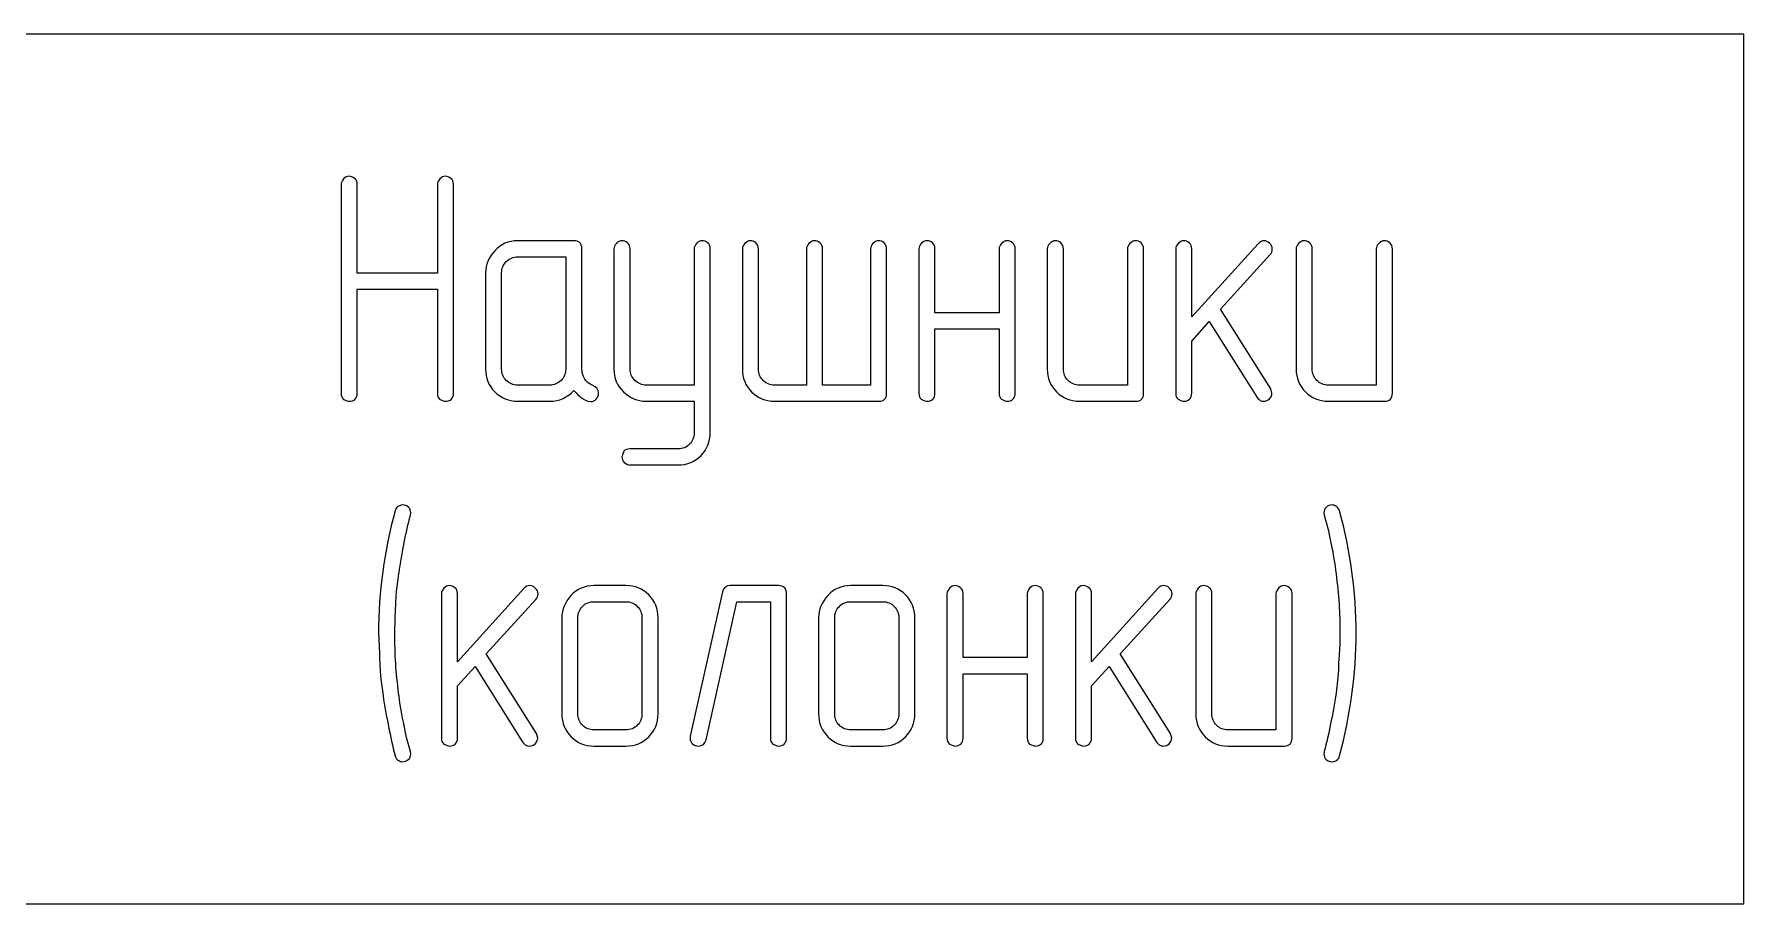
# Model space of a CAD drawing. Header units: millimetres. Extents: x -200 to 200, y -144 to 143.
# Drawn here: x 28.42 to 72.46, y -32.68 to -10.28 of the extents above; entities that cross this region are included whole.
import ezdxf

# ---------------------------------------------------------------- set-up
doc = ezdxf.new("R2010")
doc.units = ezdxf.units.MM
doc.header["$MEASUREMENT"] = 0
doc.layers.add('BLACK', color=7, linetype='Continuous')

msp = doc.modelspace()

# ---------------------------------------------------------------- linework, layer by layer
at = {"layer": 'BLACK', "color": 250, "lineweight": 20}
msp.add_lwpolyline([(27.2735, -32.677), (72.4605, -32.677), (72.4605, -10.2806), (27.2735, -10.2806), (27.2735, -32.677)], close=True, dxfattribs=at)
at = {"layer": 'BLACK', "color": 250}
for points, knots in [([(38.8065, -16.4312), (38.8065, -16.4312), (38.8065, -14.1466), (38.8065, -14.1466), (38.8065, -14.1028), (38.8277, -14.0577), (38.8686, -14.0097), (38.9109, -13.9631), (38.9589, -13.9392), (39.0139, -13.9392), (39.0633, -13.9392), (39.1113, -13.9575), (39.1551, -13.9942), (39.1988, -14.0295), (39.2214, -14.0803), (39.2214, -14.1466), (39.2214, -14.1466), (39.2214, -19.5286), (39.2214, -19.5286), (39.2214, -19.5949), (39.2016, -19.6471), (39.1635, -19.6852), (39.124, -19.7191), (39.0746, -19.7346), (39.0139, -19.736), (38.9885, -19.7346), (38.9406, -19.7191), (38.8686, -19.6852), (38.8277, -19.6528), (38.8065, -19.6006), (38.8065, -19.5286), (38.8065, -19.5286), (38.8065, -16.8461), (38.8065, -16.8461), (38.8065, -16.8461), (36.7406, -16.8461), (36.7406, -16.8461), (36.7406, -16.8461), (36.7406, -19.5286), (36.7406, -19.5286), (36.7406, -19.5949), (36.7209, -19.6471), (36.6828, -19.6852), (36.6433, -19.7191), (36.5939, -19.7346), (36.5332, -19.736), (36.5078, -19.7346), (36.4598, -19.7191), (36.3879, -19.6852), (36.3469, -19.6528), (36.3258, -19.6006), (36.3258, -19.5286), (36.3258, -19.5286), (36.3258, -14.1466), (36.3258, -14.1466), (36.3258, -14.1028), (36.3469, -14.0577), (36.3879, -14.0097), (36.4302, -13.9631), (36.4782, -13.9392), (36.5332, -13.9392), (36.5826, -13.9392), (36.6306, -13.9575), (36.6743, -13.9942), (36.7181, -14.0295), (36.7406, -14.0803), (36.7406, -14.1466), (36.7406, -14.1466), (36.7406, -16.4312), (36.7406, -16.4312), (36.7406, -16.4312), (38.8065, -16.4312), (38.8065, -16.4312)], [0, 0, 0, 0, 0.0416667, 0.0416667, 0.0416667, 0.0833333, 0.0833333, 0.0833333, 0.125, 0.125, 0.125, 0.1666667, 0.1666667, 0.1666667, 0.2083333, 0.2083333, 0.2083333, 0.25, 0.25, 0.25, 0.2916667, 0.2916667, 0.2916667, 0.3333333, 0.3333333, 0.3333333, 0.375, 0.375, 0.375, 0.4166667, 0.4166667, 0.4166667, 0.4583333, 0.4583333, 0.4583333, 0.5, 0.5, 0.5, 0.5416667, 0.5416667, 0.5416667, 0.5833333, 0.5833333, 0.5833333, 0.625, 0.625, 0.625, 0.6666667, 0.6666667, 0.6666667, 0.7083333, 0.7083333, 0.7083333, 0.75, 0.75, 0.75, 0.7916667, 0.7916667, 0.7916667, 0.8333333, 0.8333333, 0.8333333, 0.875, 0.875, 0.875, 0.9166667, 0.9166667, 0.9166667, 0.9583333, 0.9583333, 0.9583333, 1, 1, 1, 1]), ([(42.8084, -19.3324), (42.9072, -19.3663), (42.958, -19.4312), (42.958, -19.5272), (42.958, -19.5879), (42.9382, -19.6387), (42.8987, -19.6796), (42.8663, -19.7205), (42.8197, -19.7417), (42.759, -19.7417), (42.759, -19.7417), (42.6842, -19.7332), (42.6842, -19.7332), (42.6236, -19.7163), (42.5572, -19.6782), (42.4853, -19.6161), (42.4613, -19.602), (42.4063, -19.5483), (42.3202, -19.4538), (42.1579, -19.6401), (41.9505, -19.7332), (41.7007, -19.7332), (41.7007, -19.7332), (40.8738, -19.7332), (40.8738, -19.7332), (40.6424, -19.7332), (40.4462, -19.6528), (40.2868, -19.4933), (40.1273, -19.3339), (40.0469, -19.1377), (40.0469, -18.9063), (40.0469, -18.9063), (40.0469, -16.4284), (40.0469, -16.4284), (40.0469, -16.2209), (40.1259, -16.0318), (40.2825, -15.8597), (40.4392, -15.6875), (40.6367, -15.6015), (40.8738, -15.6015), (40.8738, -15.6015), (42.3202, -15.6015), (42.3202, -15.6015), (42.4585, -15.6015), (42.5276, -15.6706), (42.5276, -15.8075), (42.5276, -15.8075), (42.5276, -18.9035), (42.5276, -18.9035), (42.5276, -18.9867), (42.553, -19.0728), (42.6024, -19.1631), (42.6433, -19.2266), (42.7125, -19.2831), (42.8084, -19.3324)], [0, 0, 0, 0, 0.0555556, 0.0555556, 0.0555556, 0.1111111, 0.1111111, 0.1111111, 0.1666667, 0.1666667, 0.1666667, 0.2222222, 0.2222222, 0.2222222, 0.2777778, 0.2777778, 0.2777778, 0.3333333, 0.3333333, 0.3333333, 0.3888889, 0.3888889, 0.3888889, 0.4444444, 0.4444444, 0.4444444, 0.5, 0.5, 0.5, 0.5555556, 0.5555556, 0.5555556, 0.6111111, 0.6111111, 0.6111111, 0.6666667, 0.6666667, 0.6666667, 0.7222222, 0.7222222, 0.7222222, 0.7777778, 0.7777778, 0.7777778, 0.8333333, 0.8333333, 0.8333333, 0.8888889, 0.8888889, 0.8888889, 0.9444444, 0.9444444, 0.9444444, 1, 1, 1, 1]), ([(45.4204, -19.7332), (45.4204, -19.7332), (44.1857, -19.7332), (44.1857, -19.7332), (43.9571, -19.7332), (43.761, -19.6514), (43.5987, -19.4891), (43.4364, -19.3268), (43.3546, -19.1321), (43.3546, -18.9035), (43.3546, -18.9035), (43.3546, -15.8061), (43.3546, -15.8061), (43.3546, -15.7623), (43.3757, -15.7158), (43.4167, -15.6692), (43.459, -15.6226), (43.507, -15.5986), (43.562, -15.5986), (43.6114, -15.5986), (43.6594, -15.617), (43.7031, -15.6537), (43.7469, -15.6889), (43.7694, -15.7397), (43.7694, -15.8061), (43.7694, -15.8061), (43.7694, -18.9021), (43.7694, -18.9021), (43.7694, -19.0164), (43.8118, -19.1151), (43.895, -19.197), (43.9797, -19.2774), (44.0756, -19.3183), (44.1857, -19.3183), (44.1857, -19.3183), (45.4204, -19.3183), (45.4204, -19.3183), (45.4204, -19.3183), (45.4204, -15.8061), (45.4204, -15.8061), (45.4204, -15.7623), (45.4416, -15.7158), (45.4825, -15.6692), (45.5249, -15.6226), (45.5728, -15.5986), (45.6279, -15.5986), (45.6773, -15.5986), (45.7252, -15.617), (45.769, -15.6537), (45.8127, -15.6889), (45.8353, -15.7397), (45.8353, -15.8061), (45.8353, -15.8061), (45.8353, -20.5502), (45.8353, -20.5502), (45.8353, -20.776), (45.7563, -20.9693), (45.5982, -21.1316), (45.4388, -21.2939), (45.2441, -21.3757), (45.0126, -21.3757), (45.0126, -21.3757), (43.768, -21.3757), (43.768, -21.3757), (43.7327, -21.3757), (43.6805, -21.3546), (43.6156, -21.3137), (43.5789, -21.2699), (43.562, -21.2205), (43.562, -21.1683), (43.562, -21.1429), (43.5775, -21.0949), (43.6114, -21.023), (43.6438, -20.982), (43.6961, -20.9609), (43.768, -20.9609), (43.768, -20.9609), (45.0112, -20.9609), (45.0112, -20.9609), (45.1241, -20.9609), (45.2215, -20.9214), (45.3005, -20.8423), (45.3809, -20.7619), (45.4204, -20.6645), (45.4204, -20.5502), (45.4204, -20.5502), (45.4204, -19.7332), (45.4204, -19.7332)], [0, 0, 0, 0, 0.0344828, 0.0344828, 0.0344828, 0.0689655, 0.0689655, 0.0689655, 0.1034483, 0.1034483, 0.1034483, 0.137931, 0.137931, 0.137931, 0.1724138, 0.1724138, 0.1724138, 0.2068966, 0.2068966, 0.2068966, 0.2413793, 0.2413793, 0.2413793, 0.2758621, 0.2758621, 0.2758621, 0.3103448, 0.3103448, 0.3103448, 0.3448276, 0.3448276, 0.3448276, 0.3793103, 0.3793103, 0.3793103, 0.4137931, 0.4137931, 0.4137931, 0.4482759, 0.4482759, 0.4482759, 0.4827586, 0.4827586, 0.4827586, 0.5172414, 0.5172414, 0.5172414, 0.5517241, 0.5517241, 0.5517241, 0.5862069, 0.5862069, 0.5862069, 0.6206897, 0.6206897, 0.6206897, 0.6551724, 0.6551724, 0.6551724, 0.6896552, 0.6896552, 0.6896552, 0.7241379, 0.7241379, 0.7241379, 0.7586207, 0.7586207, 0.7586207, 0.7931034, 0.7931034, 0.7931034, 0.8275862, 0.8275862, 0.8275862, 0.862069, 0.862069, 0.862069, 0.8965517, 0.8965517, 0.8965517, 0.9310345, 0.9310345, 0.9310345, 0.9655172, 0.9655172, 0.9655172, 1, 1, 1, 1]), ([(48.7281, -19.3183), (48.7281, -19.3183), (49.9643, -19.3183), (49.9643, -19.3183), (49.9643, -19.3183), (49.9643, -15.8075), (49.9643, -15.8075), (49.9643, -15.7637), (49.9854, -15.7186), (50.0264, -15.672), (50.0687, -15.6254), (50.1167, -15.6015), (50.1717, -15.6015), (50.2211, -15.6015), (50.2691, -15.6198), (50.3128, -15.6551), (50.3566, -15.6904), (50.3791, -15.7426), (50.3791, -15.8075), (50.3791, -15.8075), (50.3791, -19.5272), (50.3791, -19.5272), (50.3791, -19.6641), (50.31, -19.7332), (50.1731, -19.7332), (50.1731, -19.7332), (47.4878, -19.7332), (47.4878, -19.7332), (47.2563, -19.7332), (47.0616, -19.6528), (46.9022, -19.4933), (46.7427, -19.3339), (46.6623, -19.1377), (46.6623, -18.9063), (46.6623, -18.9063), (46.6623, -15.8075), (46.6623, -15.8075), (46.6623, -15.7637), (46.6834, -15.7186), (46.7244, -15.672), (46.7667, -15.6254), (46.8147, -15.6015), (46.8697, -15.6015), (46.9191, -15.6015), (46.9671, -15.6198), (47.0108, -15.6551), (47.0546, -15.6904), (47.0771, -15.7426), (47.0771, -15.8075), (47.0771, -15.8075), (47.0771, -18.9049), (47.0771, -18.9049), (47.0771, -19.0206), (47.1166, -19.1194), (47.1971, -19.1984), (47.2761, -19.2788), (47.3735, -19.3183), (47.4892, -19.3183), (47.4892, -19.3183), (48.3133, -19.3183), (48.3133, -19.3183), (48.3133, -19.3183), (48.3133, -15.8075), (48.3133, -15.8075), (48.3133, -15.7637), (48.3344, -15.7186), (48.3754, -15.672), (48.4177, -15.6254), (48.4657, -15.6015), (48.5207, -15.6015), (48.5701, -15.6015), (48.6181, -15.6198), (48.6618, -15.6551), (48.7056, -15.6904), (48.7281, -15.7426), (48.7281, -15.8075), (48.7281, -15.8075), (48.7281, -19.3183), (48.7281, -19.3183)], [0, 0, 0, 0, 0.0384615, 0.0384615, 0.0384615, 0.0769231, 0.0769231, 0.0769231, 0.1153846, 0.1153846, 0.1153846, 0.1538462, 0.1538462, 0.1538462, 0.1923077, 0.1923077, 0.1923077, 0.2307692, 0.2307692, 0.2307692, 0.2692308, 0.2692308, 0.2692308, 0.3076923, 0.3076923, 0.3076923, 0.3461538, 0.3461538, 0.3461538, 0.3846154, 0.3846154, 0.3846154, 0.4230769, 0.4230769, 0.4230769, 0.4615385, 0.4615385, 0.4615385, 0.5, 0.5, 0.5, 0.5384615, 0.5384615, 0.5384615, 0.5769231, 0.5769231, 0.5769231, 0.6153846, 0.6153846, 0.6153846, 0.6538462, 0.6538462, 0.6538462, 0.6923077, 0.6923077, 0.6923077, 0.7307692, 0.7307692, 0.7307692, 0.7692308, 0.7692308, 0.7692308, 0.8076923, 0.8076923, 0.8076923, 0.8461538, 0.8461538, 0.8461538, 0.8846154, 0.8846154, 0.8846154, 0.9230769, 0.9230769, 0.9230769, 0.9615385, 0.9615385, 0.9615385, 1, 1, 1, 1]), ([(53.2761, -17.4557), (53.2761, -17.4557), (53.2761, -15.8075), (53.2761, -15.8075), (53.2761, -15.7637), (53.2973, -15.7186), (53.3382, -15.672), (53.3806, -15.6254), (53.4285, -15.6015), (53.4836, -15.6015), (53.533, -15.6015), (53.5809, -15.6198), (53.6247, -15.6551), (53.6684, -15.6904), (53.691, -15.7426), (53.691, -15.8075), (53.691, -15.8075), (53.691, -19.5272), (53.691, -19.5272), (53.691, -19.5921), (53.6713, -19.6457), (53.6332, -19.6838), (53.5936, -19.7163), (53.5443, -19.7332), (53.4836, -19.7332), (53.4582, -19.7332), (53.4102, -19.7163), (53.3382, -19.6838), (53.2973, -19.6499), (53.2761, -19.5977), (53.2761, -19.5258), (53.2761, -19.5258), (53.2761, -17.8705), (53.2761, -17.8705), (53.2761, -17.8705), (51.6251, -17.8705), (51.6251, -17.8705), (51.6251, -17.8705), (51.6251, -19.5258), (51.6251, -19.5258), (51.6251, -19.5921), (51.6054, -19.6443), (51.5673, -19.6838), (51.5278, -19.7163), (51.4784, -19.7332), (51.4177, -19.7332), (51.3923, -19.7332), (51.3443, -19.7163), (51.2724, -19.6838), (51.2314, -19.6499), (51.2103, -19.5977), (51.2103, -19.5272), (51.2103, -19.5272), (51.2103, -15.8075), (51.2103, -15.8075), (51.2103, -15.7637), (51.2314, -15.7186), (51.2724, -15.672), (51.3147, -15.6254), (51.3627, -15.6015), (51.4177, -15.6015), (51.4671, -15.6015), (51.5151, -15.6198), (51.5588, -15.6551), (51.6026, -15.6904), (51.6251, -15.7412), (51.6251, -15.8075), (51.6251, -15.8075), (51.6251, -17.4557), (51.6251, -17.4557), (51.6251, -17.4557), (53.2761, -17.4557), (53.2761, -17.4557)], [0, 0, 0, 0, 0.0416667, 0.0416667, 0.0416667, 0.0833333, 0.0833333, 0.0833333, 0.125, 0.125, 0.125, 0.1666667, 0.1666667, 0.1666667, 0.2083333, 0.2083333, 0.2083333, 0.25, 0.25, 0.25, 0.2916667, 0.2916667, 0.2916667, 0.3333333, 0.3333333, 0.3333333, 0.375, 0.375, 0.375, 0.4166667, 0.4166667, 0.4166667, 0.4583333, 0.4583333, 0.4583333, 0.5, 0.5, 0.5, 0.5416667, 0.5416667, 0.5416667, 0.5833333, 0.5833333, 0.5833333, 0.625, 0.625, 0.625, 0.6666667, 0.6666667, 0.6666667, 0.7083333, 0.7083333, 0.7083333, 0.75, 0.75, 0.75, 0.7916667, 0.7916667, 0.7916667, 0.8333333, 0.8333333, 0.8333333, 0.875, 0.875, 0.875, 0.9166667, 0.9166667, 0.9166667, 0.9583333, 0.9583333, 0.9583333, 1, 1, 1, 1]), ([(56.9987, -19.5272), (56.9987, -19.6641), (56.9296, -19.7332), (56.7913, -19.7332), (56.7913, -19.7332), (55.3449, -19.7332), (55.3449, -19.7332), (55.1135, -19.7332), (54.9173, -19.6528), (54.7579, -19.4933), (54.5984, -19.3339), (54.518, -19.1377), (54.518, -18.9063), (54.518, -18.9063), (54.518, -15.8075), (54.518, -15.8075), (54.518, -15.7637), (54.5391, -15.7186), (54.5801, -15.672), (54.6224, -15.6254), (54.6704, -15.6015), (54.7254, -15.6015), (54.7748, -15.6015), (54.8228, -15.6198), (54.8665, -15.6551), (54.9103, -15.6904), (54.9328, -15.7426), (54.9328, -15.8075), (54.9328, -15.8075), (54.9328, -18.9049), (54.9328, -18.9049), (54.9328, -19.0206), (54.9723, -19.1194), (55.0528, -19.1984), (55.1318, -19.2788), (55.2306, -19.3183), (55.3463, -19.3183), (55.3463, -19.3183), (56.5838, -19.3183), (56.5838, -19.3183), (56.5838, -19.3183), (56.5838, -15.8075), (56.5838, -15.8075), (56.5838, -15.7637), (56.605, -15.7186), (56.6459, -15.672), (56.6883, -15.6254), (56.7362, -15.6015), (56.7913, -15.6015), (56.8407, -15.6015), (56.8886, -15.6198), (56.9324, -15.6551), (56.9761, -15.6904), (56.9987, -15.7426), (56.9987, -15.8075), (56.9987, -15.8075), (56.9987, -19.5272), (56.9987, -19.5272)], [0, 0, 0, 0, 0.0526316, 0.0526316, 0.0526316, 0.1052632, 0.1052632, 0.1052632, 0.1578947, 0.1578947, 0.1578947, 0.2105263, 0.2105263, 0.2105263, 0.2631579, 0.2631579, 0.2631579, 0.3157895, 0.3157895, 0.3157895, 0.3684211, 0.3684211, 0.3684211, 0.4210526, 0.4210526, 0.4210526, 0.4736842, 0.4736842, 0.4736842, 0.5263158, 0.5263158, 0.5263158, 0.5789474, 0.5789474, 0.5789474, 0.6315789, 0.6315789, 0.6315789, 0.6842105, 0.6842105, 0.6842105, 0.7368421, 0.7368421, 0.7368421, 0.7894737, 0.7894737, 0.7894737, 0.8421053, 0.8421053, 0.8421053, 0.8947368, 0.8947368, 0.8947368, 0.9473684, 0.9473684, 0.9473684, 1, 1, 1, 1]), ([(58.9771, -17.3611), (58.9771, -17.3611), (60.2725, -19.4143), (60.2725, -19.4143), (60.2725, -19.4143), (60.3064, -19.53), (60.3064, -19.53), (60.3064, -19.5794), (60.2838, -19.6288), (60.2401, -19.6753), (60.1963, -19.7134), (60.147, -19.7332), (60.0919, -19.7332), (60.0552, -19.7332), (60.0256, -19.7261), (60.0002, -19.712), (59.9762, -19.6993), (59.9508, -19.6739), (59.9268, -19.6387), (59.9268, -19.6387), (58.6921, -17.6828), (58.6921, -17.6828), (58.6921, -17.6828), (58.2405, -18.1824), (58.2405, -18.1824), (58.2405, -18.1824), (58.2405, -19.5258), (58.2405, -19.5258), (58.2405, -19.5921), (58.2208, -19.6443), (58.1827, -19.6838), (58.1432, -19.7163), (58.0938, -19.7332), (58.0331, -19.7332), (58.0077, -19.7332), (57.9597, -19.7163), (57.8878, -19.6838), (57.8468, -19.6499), (57.8257, -19.5977), (57.8257, -19.5272), (57.8257, -19.5272), (57.8257, -15.8075), (57.8257, -15.8075), (57.8257, -15.7637), (57.8468, -15.7186), (57.8878, -15.672), (57.9301, -15.6254), (57.9781, -15.6015), (58.0331, -15.6015), (58.0825, -15.6015), (58.1305, -15.6198), (58.1742, -15.6551), (58.218, -15.6904), (58.2405, -15.7426), (58.2405, -15.8075), (58.2405, -15.8075), (58.2405, -17.5629), (58.2405, -17.5629), (58.2405, -17.5629), (59.9508, -15.6762), (59.9508, -15.6762), (59.9974, -15.6269), (60.0482, -15.6015), (60.1032, -15.6015), (60.154, -15.6015), (60.2006, -15.6226), (60.2457, -15.665), (60.2923, -15.7087), (60.3149, -15.7581), (60.3149, -15.8174), (60.3149, -15.8696), (60.2951, -15.9161), (60.257, -15.9571), (60.257, -15.9571), (58.9771, -17.3611), (58.9771, -17.3611)], [0, 0, 0, 0, 0.04, 0.04, 0.04, 0.08, 0.08, 0.08, 0.12, 0.12, 0.12, 0.16, 0.16, 0.16, 0.2, 0.2, 0.2, 0.24, 0.24, 0.24, 0.28, 0.28, 0.28, 0.32, 0.32, 0.32, 0.36, 0.36, 0.36, 0.4, 0.4, 0.4, 0.44, 0.44, 0.44, 0.48, 0.48, 0.48, 0.52, 0.52, 0.52, 0.56, 0.56, 0.56, 0.6, 0.6, 0.6, 0.64, 0.64, 0.64, 0.68, 0.68, 0.68, 0.72, 0.72, 0.72, 0.76, 0.76, 0.76, 0.8, 0.8, 0.8, 0.84, 0.84, 0.84, 0.88, 0.88, 0.88, 0.92, 0.92, 0.92, 0.96, 0.96, 0.96, 1, 1, 1, 1]), ([(63.4081, -19.5272), (63.4081, -19.6641), (63.339, -19.7332), (63.2007, -19.7332), (63.2007, -19.7332), (61.7543, -19.7332), (61.7543, -19.7332), (61.5229, -19.7332), (61.3267, -19.6528), (61.1673, -19.4933), (61.0078, -19.3339), (60.9274, -19.1377), (60.9274, -18.9063), (60.9274, -18.9063), (60.9274, -15.8075), (60.9274, -15.8075), (60.9274, -15.7637), (60.9485, -15.7186), (60.9895, -15.672), (61.0318, -15.6254), (61.0798, -15.6015), (61.1348, -15.6015), (61.1842, -15.6015), (61.2322, -15.6198), (61.2759, -15.6551), (61.3197, -15.6904), (61.3422, -15.7426), (61.3422, -15.8075), (61.3422, -15.8075), (61.3422, -18.9049), (61.3422, -18.9049), (61.3422, -19.0206), (61.3817, -19.1194), (61.4622, -19.1984), (61.5412, -19.2788), (61.64, -19.3183), (61.7557, -19.3183), (61.7557, -19.3183), (62.9932, -19.3183), (62.9932, -19.3183), (62.9932, -19.3183), (62.9932, -15.8075), (62.9932, -15.8075), (62.9932, -15.7637), (63.0144, -15.7186), (63.0553, -15.672), (63.0977, -15.6254), (63.1456, -15.6015), (63.2007, -15.6015), (63.2501, -15.6015), (63.298, -15.6198), (63.3418, -15.6551), (63.3855, -15.6904), (63.4081, -15.7426), (63.4081, -15.8075), (63.4081, -15.8075), (63.4081, -19.5272), (63.4081, -19.5272)], [0, 0, 0, 0, 0.0526316, 0.0526316, 0.0526316, 0.1052632, 0.1052632, 0.1052632, 0.1578947, 0.1578947, 0.1578947, 0.2105263, 0.2105263, 0.2105263, 0.2631579, 0.2631579, 0.2631579, 0.3157895, 0.3157895, 0.3157895, 0.3684211, 0.3684211, 0.3684211, 0.4210526, 0.4210526, 0.4210526, 0.4736842, 0.4736842, 0.4736842, 0.5263158, 0.5263158, 0.5263158, 0.5789474, 0.5789474, 0.5789474, 0.6315789, 0.6315789, 0.6315789, 0.6842105, 0.6842105, 0.6842105, 0.7368421, 0.7368421, 0.7368421, 0.7894737, 0.7894737, 0.7894737, 0.8421053, 0.8421053, 0.8421053, 0.8947368, 0.8947368, 0.8947368, 0.9473684, 0.9473684, 0.9473684, 1, 1, 1, 1]), ([(42.1127, -18.9049), (42.1127, -18.9049), (42.1127, -16.0163), (42.1127, -16.0163), (42.1127, -16.0163), (40.8752, -16.0163), (40.8752, -16.0163), (40.7595, -16.0163), (40.6607, -16.0558), (40.5817, -16.1363), (40.5012, -16.2153), (40.4617, -16.3141), (40.4617, -16.4284), (40.4617, -16.4284), (40.4617, -18.9049), (40.4617, -18.9049), (40.4617, -19.0206), (40.5012, -19.1194), (40.5817, -19.1984), (40.6607, -19.2788), (40.7595, -19.3183), (40.8752, -19.3183), (40.8752, -19.3183), (41.7007, -19.3183), (41.7007, -19.3183), (41.815, -19.3183), (41.9138, -19.2788), (41.9928, -19.1984), (42.0732, -19.1194), (42.1127, -19.0206), (42.1127, -18.9049)], [0, 0, 0, 0, 0.1, 0.1, 0.1, 0.2, 0.2, 0.2, 0.3, 0.3, 0.3, 0.4, 0.4, 0.4, 0.5, 0.5, 0.5, 0.6, 0.6, 0.6, 0.7, 0.7, 0.7, 0.8, 0.8, 0.8, 0.9, 0.9, 0.9, 1, 1, 1, 1]), ([(38.1136, -28.7573), (38.1136, -28.7573), (38.1221, -28.8194), (38.1221, -28.8194), (38.1221, -28.8773), (38.1009, -28.9253), (38.0558, -28.9619), (38.012, -28.9986), (37.964, -29.017), (37.9118, -29.0184), (37.8737, -29.017), (37.837, -29.0071), (37.8046, -28.9845), (37.7707, -28.9676), (37.7425, -28.9281), (37.7171, -28.8646), (37.5929, -28.3721), (37.4899, -27.8556), (37.4067, -27.3152), (37.4067, -27.3152), (37.3488, -26.8932), (37.3488, -26.8932), (37.3488, -26.8932), (37.329, -26.6872), (37.329, -26.6872), (37.329, -26.6872), (37.3206, -26.5052), (37.3206, -26.5052), (37.3206, -26.5052), (37.3163, -26.3401), (37.3163, -26.3401), (37.3163, -26.3401), (37.3121, -26.2159), (37.3121, -26.2159), (37.3121, -26.2159), (37.2909, -25.7107), (37.2909, -25.7107), (37.2909, -24.6425), (37.4335, -23.5912), (37.7171, -22.5583), (37.7256, -22.5216), (37.7467, -22.4877), (37.7792, -22.4553), (37.8131, -22.4299), (37.8568, -22.413), (37.9118, -22.4045), (37.9669, -22.4045), (38.0163, -22.4242), (38.0586, -22.4609), (38.1009, -22.4976), (38.1221, -22.547), (38.1221, -22.6077), (38.1221, -22.6077), (38.1136, -22.6655), (38.1136, -22.6655), (38.0529, -22.8913), (37.9993, -23.1284), (37.9513, -23.3739), (37.902, -23.6209), (37.8568, -23.889), (37.8131, -24.1783), (37.8131, -24.1783), (37.7623, -24.5748), (37.7623, -24.5748), (37.7467, -24.7159), (37.7383, -24.8387), (37.7383, -24.9431), (37.7383, -24.9431), (37.7213, -25.3227), (37.7213, -25.3227), (37.7213, -25.3227), (37.7086, -25.7107), (37.7086, -25.7107), (37.7086, -26.2314), (37.7425, -26.7451), (37.8088, -27.2489), (37.8328, -27.4605), (37.8737, -27.7117), (37.933, -28.001), (37.933, -28.001), (38.0148, -28.3933), (38.0148, -28.3933), (38.0148, -28.3933), (38.1136, -28.7573), (38.1136, -28.7573)], [0, 0, 0, 0, 0.0357143, 0.0357143, 0.0357143, 0.0714286, 0.0714286, 0.0714286, 0.1071429, 0.1071429, 0.1071429, 0.1428571, 0.1428571, 0.1428571, 0.1785714, 0.1785714, 0.1785714, 0.2142857, 0.2142857, 0.2142857, 0.25, 0.25, 0.25, 0.2857143, 0.2857143, 0.2857143, 0.3214286, 0.3214286, 0.3214286, 0.3571429, 0.3571429, 0.3571429, 0.3928571, 0.3928571, 0.3928571, 0.4285714, 0.4285714, 0.4285714, 0.4642857, 0.4642857, 0.4642857, 0.5, 0.5, 0.5, 0.5357143, 0.5357143, 0.5357143, 0.5714286, 0.5714286, 0.5714286, 0.6071429, 0.6071429, 0.6071429, 0.6428571, 0.6428571, 0.6428571, 0.6785714, 0.6785714, 0.6785714, 0.7142857, 0.7142857, 0.7142857, 0.75, 0.75, 0.75, 0.7857143, 0.7857143, 0.7857143, 0.8214286, 0.8214286, 0.8214286, 0.8571429, 0.8571429, 0.8571429, 0.8928571, 0.8928571, 0.8928571, 0.9285714, 0.9285714, 0.9285714, 0.9642857, 0.9642857, 0.9642857, 1, 1, 1, 1]), ([(62.0493, -28.8646), (62.0408, -28.9111), (62.0183, -28.9492), (61.9816, -28.9761), (61.9435, -29.0043), (61.9011, -29.017), (61.8546, -29.0184), (61.7939, -29.017), (61.7445, -28.9986), (61.705, -28.9605), (61.6641, -28.9267), (61.6429, -28.8787), (61.6429, -28.8152), (61.6429, -28.8152), (61.6514, -28.7573), (61.6514, -28.7573), (61.712, -28.5287), (61.7685, -28.2917), (61.8165, -28.0461), (61.8659, -27.8006), (61.9124, -27.5339), (61.9576, -27.2446), (61.9576, -27.2446), (62.0027, -26.8523), (62.0027, -26.8523), (62.0027, -26.8523), (62.0239, -26.6534), (62.0239, -26.6534), (62.0239, -26.6534), (62.0239, -26.4798), (62.0239, -26.4798), (62.0239, -26.4798), (62.0408, -26.2695), (62.0408, -26.2695), (62.0408, -26.2695), (62.0578, -25.9887), (62.0578, -25.9887), (62.0578, -25.9887), (62.0578, -25.7107), (62.0578, -25.7107), (62.0578, -25.2098), (62.0239, -24.699), (61.9576, -24.1783), (61.9251, -23.9158), (61.8842, -23.6646), (61.8334, -23.4219), (61.8334, -23.4219), (61.7501, -23.0338), (61.7501, -23.0338), (61.7501, -23.0338), (61.6514, -22.6655), (61.6514, -22.6655), (61.6514, -22.6655), (61.6429, -22.6035), (61.6429, -22.6035), (61.6429, -22.5541), (61.6641, -22.5089), (61.705, -22.4666), (61.7473, -22.4257), (61.7967, -22.4045), (61.8546, -22.4045), (61.887, -22.4045), (61.9195, -22.4158), (61.9505, -22.4384), (61.9858, -22.4553), (62.0197, -22.4948), (62.0493, -22.5583), (62.3315, -23.5884), (62.4726, -24.6397), (62.4726, -25.7107), (62.4726, -26.755), (62.3315, -27.8062), (62.0493, -28.8646)], [0, 0, 0, 0, 0.0416667, 0.0416667, 0.0416667, 0.0833333, 0.0833333, 0.0833333, 0.125, 0.125, 0.125, 0.1666667, 0.1666667, 0.1666667, 0.2083333, 0.2083333, 0.2083333, 0.25, 0.25, 0.25, 0.2916667, 0.2916667, 0.2916667, 0.3333333, 0.3333333, 0.3333333, 0.375, 0.375, 0.375, 0.4166667, 0.4166667, 0.4166667, 0.4583333, 0.4583333, 0.4583333, 0.5, 0.5, 0.5, 0.5416667, 0.5416667, 0.5416667, 0.5833333, 0.5833333, 0.5833333, 0.625, 0.625, 0.625, 0.6666667, 0.6666667, 0.6666667, 0.7083333, 0.7083333, 0.7083333, 0.75, 0.75, 0.75, 0.7916667, 0.7916667, 0.7916667, 0.8333333, 0.8333333, 0.8333333, 0.875, 0.875, 0.875, 0.9166667, 0.9166667, 0.9166667, 0.9583333, 0.9583333, 0.9583333, 1, 1, 1, 1]), ([(40.0609, -26.2413), (40.0609, -26.2413), (41.3563, -28.2945), (41.3563, -28.2945), (41.3563, -28.2945), (41.3902, -28.4102), (41.3902, -28.4102), (41.3902, -28.4596), (41.3676, -28.509), (41.3239, -28.5555), (41.2801, -28.5936), (41.2308, -28.6134), (41.1757, -28.6134), (41.139, -28.6134), (41.1094, -28.6063), (41.084, -28.5922), (41.06, -28.5795), (41.0346, -28.5541), (41.0106, -28.5189), (41.0106, -28.5189), (39.7759, -26.563), (39.7759, -26.563), (39.7759, -26.563), (39.3243, -27.0626), (39.3243, -27.0626), (39.3243, -27.0626), (39.3243, -28.406), (39.3243, -28.406), (39.3243, -28.4723), (39.3046, -28.5245), (39.2665, -28.564), (39.227, -28.5965), (39.1776, -28.6134), (39.1169, -28.6134), (39.0915, -28.6134), (39.0435, -28.5965), (38.9716, -28.564), (38.9306, -28.5301), (38.9095, -28.4779), (38.9095, -28.4074), (38.9095, -28.4074), (38.9095, -24.6877), (38.9095, -24.6877), (38.9095, -24.6439), (38.9306, -24.5988), (38.9716, -24.5522), (39.0139, -24.5056), (39.0619, -24.4817), (39.1169, -24.4817), (39.1663, -24.4817), (39.2143, -24.5), (39.258, -24.5353), (39.3018, -24.5706), (39.3243, -24.6228), (39.3243, -24.6877), (39.3243, -24.6877), (39.3243, -26.4431), (39.3243, -26.4431), (39.3243, -26.4431), (41.0346, -24.5564), (41.0346, -24.5564), (41.0812, -24.5071), (41.132, -24.4817), (41.187, -24.4817), (41.2378, -24.4817), (41.2844, -24.5028), (41.3295, -24.5452), (41.3761, -24.5889), (41.3987, -24.6383), (41.3987, -24.6976), (41.3987, -24.7498), (41.3789, -24.7963), (41.3408, -24.8373), (41.3408, -24.8373), (40.0609, -26.2413), (40.0609, -26.2413)], [0, 0, 0, 0, 0.04, 0.04, 0.04, 0.08, 0.08, 0.08, 0.12, 0.12, 0.12, 0.16, 0.16, 0.16, 0.2, 0.2, 0.2, 0.24, 0.24, 0.24, 0.28, 0.28, 0.28, 0.32, 0.32, 0.32, 0.36, 0.36, 0.36, 0.4, 0.4, 0.4, 0.44, 0.44, 0.44, 0.48, 0.48, 0.48, 0.52, 0.52, 0.52, 0.56, 0.56, 0.56, 0.6, 0.6, 0.6, 0.64, 0.64, 0.64, 0.68, 0.68, 0.68, 0.72, 0.72, 0.72, 0.76, 0.76, 0.76, 0.8, 0.8, 0.8, 0.84, 0.84, 0.84, 0.88, 0.88, 0.88, 0.92, 0.92, 0.92, 0.96, 0.96, 0.96, 1, 1, 1, 1]), ([(44.4919, -27.7865), (44.4919, -28.0179), (44.4115, -28.2141), (44.252, -28.3735), (44.0926, -28.533), (43.8964, -28.6134), (43.665, -28.6134), (43.665, -28.6134), (42.8381, -28.6134), (42.8381, -28.6134), (42.6067, -28.6134), (42.4105, -28.533), (42.2511, -28.3735), (42.0916, -28.2141), (42.0112, -28.0179), (42.0112, -27.7865), (42.0112, -27.7865), (42.0112, -25.3086), (42.0112, -25.3086), (42.0112, -25.1011), (42.0902, -24.912), (42.2468, -24.7399), (42.4035, -24.5677), (42.601, -24.4817), (42.8381, -24.4817), (42.8381, -24.4817), (43.665, -24.4817), (43.665, -24.4817), (43.8936, -24.4817), (44.0883, -24.5607), (44.2506, -24.7187), (44.4115, -24.8782), (44.4919, -25.0743), (44.4919, -25.3086), (44.4919, -25.3086), (44.4919, -27.7865), (44.4919, -27.7865)], [0, 0, 0, 0, 0.0833333, 0.0833333, 0.0833333, 0.1666667, 0.1666667, 0.1666667, 0.25, 0.25, 0.25, 0.3333333, 0.3333333, 0.3333333, 0.4166667, 0.4166667, 0.4166667, 0.5, 0.5, 0.5, 0.5833333, 0.5833333, 0.5833333, 0.6666667, 0.6666667, 0.6666667, 0.75, 0.75, 0.75, 0.8333333, 0.8333333, 0.8333333, 0.9166667, 0.9166667, 0.9166667, 1, 1, 1, 1]), ([(47.7996, -28.4074), (47.7996, -28.4723), (47.7799, -28.5259), (47.7418, -28.564), (47.7022, -28.5965), (47.6529, -28.6134), (47.5922, -28.6134), (47.5668, -28.6134), (47.5188, -28.5965), (47.4468, -28.564), (47.4059, -28.5301), (47.3847, -28.4779), (47.3847, -28.4074), (47.3847, -28.4074), (47.3847, -24.8965), (47.3847, -24.8965), (47.3847, -24.8965), (46.5169, -24.8965), (46.5169, -24.8965), (46.5169, -24.8965), (45.7267, -28.4525), (45.7267, -28.4525), (45.7013, -28.5598), (45.6378, -28.6134), (45.5319, -28.6134), (45.4741, -28.6134), (45.4247, -28.5951), (45.381, -28.557), (45.3386, -28.5203), (45.3175, -28.4709), (45.3175, -28.4116), (45.3175, -28.4116), (45.3217, -28.3608), (45.3217, -28.3608), (45.3217, -28.3608), (46.1486, -24.6425), (46.1486, -24.6425), (46.174, -24.5353), (46.2417, -24.4817), (46.3518, -24.4817), (46.3518, -24.4817), (47.5922, -24.4817), (47.5922, -24.4817), (47.7305, -24.4817), (47.7996, -24.5508), (47.7996, -24.6877), (47.7996, -24.6877), (47.7996, -28.4074), (47.7996, -28.4074)], [0, 0, 0, 0, 0.0625, 0.0625, 0.0625, 0.125, 0.125, 0.125, 0.1875, 0.1875, 0.1875, 0.25, 0.25, 0.25, 0.3125, 0.3125, 0.3125, 0.375, 0.375, 0.375, 0.4375, 0.4375, 0.4375, 0.5, 0.5, 0.5, 0.5625, 0.5625, 0.5625, 0.625, 0.625, 0.625, 0.6875, 0.6875, 0.6875, 0.75, 0.75, 0.75, 0.8125, 0.8125, 0.8125, 0.875, 0.875, 0.875, 0.9375, 0.9375, 0.9375, 1, 1, 1, 1]), ([(51.1073, -27.7865), (51.1073, -28.0179), (51.0269, -28.2141), (50.8674, -28.3735), (50.708, -28.533), (50.5118, -28.6134), (50.2804, -28.6134), (50.2804, -28.6134), (49.4535, -28.6134), (49.4535, -28.6134), (49.2221, -28.6134), (49.0259, -28.533), (48.8665, -28.3735), (48.707, -28.2141), (48.6266, -28.0179), (48.6266, -27.7865), (48.6266, -27.7865), (48.6266, -25.3086), (48.6266, -25.3086), (48.6266, -25.1011), (48.7056, -24.912), (48.8622, -24.7399), (49.0189, -24.5677), (49.2164, -24.4817), (49.4535, -24.4817), (49.4535, -24.4817), (50.2804, -24.4817), (50.2804, -24.4817), (50.509, -24.4817), (50.7037, -24.5607), (50.866, -24.7187), (51.0269, -24.8782), (51.1073, -25.0743), (51.1073, -25.3086), (51.1073, -25.3086), (51.1073, -27.7865), (51.1073, -27.7865)], [0, 0, 0, 0, 0.0833333, 0.0833333, 0.0833333, 0.1666667, 0.1666667, 0.1666667, 0.25, 0.25, 0.25, 0.3333333, 0.3333333, 0.3333333, 0.4166667, 0.4166667, 0.4166667, 0.5, 0.5, 0.5, 0.5833333, 0.5833333, 0.5833333, 0.6666667, 0.6666667, 0.6666667, 0.75, 0.75, 0.75, 0.8333333, 0.8333333, 0.8333333, 0.9166667, 0.9166667, 0.9166667, 1, 1, 1, 1]), ([(54.0001, -26.3359), (54.0001, -26.3359), (54.0001, -24.6877), (54.0001, -24.6877), (54.0001, -24.6439), (54.0213, -24.5988), (54.0622, -24.5522), (54.1046, -24.5056), (54.1525, -24.4817), (54.2076, -24.4817), (54.257, -24.4817), (54.3049, -24.5), (54.3487, -24.5353), (54.3924, -24.5706), (54.415, -24.6228), (54.415, -24.6877), (54.415, -24.6877), (54.415, -28.4074), (54.415, -28.4074), (54.415, -28.4723), (54.3953, -28.5259), (54.3572, -28.564), (54.3176, -28.5965), (54.2683, -28.6134), (54.2076, -28.6134), (54.1822, -28.6134), (54.1342, -28.5965), (54.0622, -28.564), (54.0213, -28.5301), (54.0001, -28.4779), (54.0001, -28.406), (54.0001, -28.406), (54.0001, -26.7507), (54.0001, -26.7507), (54.0001, -26.7507), (52.3491, -26.7507), (52.3491, -26.7507), (52.3491, -26.7507), (52.3491, -28.406), (52.3491, -28.406), (52.3491, -28.4723), (52.3294, -28.5245), (52.2913, -28.564), (52.2518, -28.5965), (52.2024, -28.6134), (52.1417, -28.6134), (52.1163, -28.6134), (52.0683, -28.5965), (51.9964, -28.564), (51.9554, -28.5301), (51.9343, -28.4779), (51.9343, -28.4074), (51.9343, -28.4074), (51.9343, -24.6877), (51.9343, -24.6877), (51.9343, -24.6439), (51.9554, -24.5988), (51.9964, -24.5522), (52.0387, -24.5056), (52.0867, -24.4817), (52.1417, -24.4817), (52.1911, -24.4817), (52.2391, -24.5), (52.2828, -24.5353), (52.3266, -24.5706), (52.3491, -24.6214), (52.3491, -24.6877), (52.3491, -24.6877), (52.3491, -26.3359), (52.3491, -26.3359), (52.3491, -26.3359), (54.0001, -26.3359), (54.0001, -26.3359)], [0, 0, 0, 0, 0.0416667, 0.0416667, 0.0416667, 0.0833333, 0.0833333, 0.0833333, 0.125, 0.125, 0.125, 0.1666667, 0.1666667, 0.1666667, 0.2083333, 0.2083333, 0.2083333, 0.25, 0.25, 0.25, 0.2916667, 0.2916667, 0.2916667, 0.3333333, 0.3333333, 0.3333333, 0.375, 0.375, 0.375, 0.4166667, 0.4166667, 0.4166667, 0.4583333, 0.4583333, 0.4583333, 0.5, 0.5, 0.5, 0.5416667, 0.5416667, 0.5416667, 0.5833333, 0.5833333, 0.5833333, 0.625, 0.625, 0.625, 0.6666667, 0.6666667, 0.6666667, 0.7083333, 0.7083333, 0.7083333, 0.75, 0.75, 0.75, 0.7916667, 0.7916667, 0.7916667, 0.8333333, 0.8333333, 0.8333333, 0.875, 0.875, 0.875, 0.9166667, 0.9166667, 0.9166667, 0.9583333, 0.9583333, 0.9583333, 1, 1, 1, 1]), ([(56.3934, -26.2413), (56.3934, -26.2413), (57.6888, -28.2945), (57.6888, -28.2945), (57.6888, -28.2945), (57.7227, -28.4102), (57.7227, -28.4102), (57.7227, -28.4596), (57.7001, -28.509), (57.6564, -28.5555), (57.6126, -28.5936), (57.5633, -28.6134), (57.5082, -28.6134), (57.4715, -28.6134), (57.4419, -28.6063), (57.4165, -28.5922), (57.3925, -28.5795), (57.3671, -28.5541), (57.3431, -28.5189), (57.3431, -28.5189), (56.1084, -26.563), (56.1084, -26.563), (56.1084, -26.563), (55.6568, -27.0626), (55.6568, -27.0626), (55.6568, -27.0626), (55.6568, -28.406), (55.6568, -28.406), (55.6568, -28.4723), (55.6371, -28.5245), (55.599, -28.564), (55.5595, -28.5965), (55.5101, -28.6134), (55.4494, -28.6134), (55.424, -28.6134), (55.376, -28.5965), (55.3041, -28.564), (55.2631, -28.5301), (55.242, -28.4779), (55.242, -28.4074), (55.242, -28.4074), (55.242, -24.6877), (55.242, -24.6877), (55.242, -24.6439), (55.2631, -24.5988), (55.3041, -24.5522), (55.3464, -24.5056), (55.3944, -24.4817), (55.4494, -24.4817), (55.4988, -24.4817), (55.5468, -24.5), (55.5905, -24.5353), (55.6343, -24.5706), (55.6568, -24.6228), (55.6568, -24.6877), (55.6568, -24.6877), (55.6568, -26.4431), (55.6568, -26.4431), (55.6568, -26.4431), (57.3671, -24.5564), (57.3671, -24.5564), (57.4137, -24.5071), (57.4645, -24.4817), (57.5195, -24.4817), (57.5703, -24.4817), (57.6169, -24.5028), (57.662, -24.5452), (57.7086, -24.5889), (57.7312, -24.6383), (57.7312, -24.6976), (57.7312, -24.7498), (57.7114, -24.7963), (57.6733, -24.8373), (57.6733, -24.8373), (56.3934, -26.2413), (56.3934, -26.2413)], [0, 0, 0, 0, 0.04, 0.04, 0.04, 0.08, 0.08, 0.08, 0.12, 0.12, 0.12, 0.16, 0.16, 0.16, 0.2, 0.2, 0.2, 0.24, 0.24, 0.24, 0.28, 0.28, 0.28, 0.32, 0.32, 0.32, 0.36, 0.36, 0.36, 0.4, 0.4, 0.4, 0.44, 0.44, 0.44, 0.48, 0.48, 0.48, 0.52, 0.52, 0.52, 0.56, 0.56, 0.56, 0.6, 0.6, 0.6, 0.64, 0.64, 0.64, 0.68, 0.68, 0.68, 0.72, 0.72, 0.72, 0.76, 0.76, 0.76, 0.8, 0.8, 0.8, 0.84, 0.84, 0.84, 0.88, 0.88, 0.88, 0.92, 0.92, 0.92, 0.96, 0.96, 0.96, 1, 1, 1, 1]), ([(60.8244, -28.4074), (60.8244, -28.5443), (60.7553, -28.6134), (60.617, -28.6134), (60.617, -28.6134), (59.1706, -28.6134), (59.1706, -28.6134), (58.9392, -28.6134), (58.743, -28.533), (58.5836, -28.3735), (58.4241, -28.2141), (58.3437, -28.0179), (58.3437, -27.7865), (58.3437, -27.7865), (58.3437, -24.6877), (58.3437, -24.6877), (58.3437, -24.6439), (58.3648, -24.5988), (58.4058, -24.5522), (58.4481, -24.5056), (58.4961, -24.4817), (58.5511, -24.4817), (58.6005, -24.4817), (58.6485, -24.5), (58.6922, -24.5353), (58.736, -24.5706), (58.7585, -24.6228), (58.7585, -24.6877), (58.7585, -24.6877), (58.7585, -27.7851), (58.7585, -27.7851), (58.7585, -27.9008), (58.798, -27.9996), (58.8785, -28.0786), (58.9575, -28.159), (59.0563, -28.1985), (59.172, -28.1985), (59.172, -28.1985), (60.4095, -28.1985), (60.4095, -28.1985), (60.4095, -28.1985), (60.4095, -24.6877), (60.4095, -24.6877), (60.4095, -24.6439), (60.4307, -24.5988), (60.4716, -24.5522), (60.514, -24.5056), (60.5619, -24.4817), (60.617, -24.4817), (60.6664, -24.4817), (60.7143, -24.5), (60.7581, -24.5353), (60.8018, -24.5706), (60.8244, -24.6228), (60.8244, -24.6877), (60.8244, -24.6877), (60.8244, -28.4074), (60.8244, -28.4074)], [0, 0, 0, 0, 0.0526316, 0.0526316, 0.0526316, 0.1052632, 0.1052632, 0.1052632, 0.1578947, 0.1578947, 0.1578947, 0.2105263, 0.2105263, 0.2105263, 0.2631579, 0.2631579, 0.2631579, 0.3157895, 0.3157895, 0.3157895, 0.3684211, 0.3684211, 0.3684211, 0.4210526, 0.4210526, 0.4210526, 0.4736842, 0.4736842, 0.4736842, 0.5263158, 0.5263158, 0.5263158, 0.5789474, 0.5789474, 0.5789474, 0.6315789, 0.6315789, 0.6315789, 0.6842105, 0.6842105, 0.6842105, 0.7368421, 0.7368421, 0.7368421, 0.7894737, 0.7894737, 0.7894737, 0.8421053, 0.8421053, 0.8421053, 0.8947368, 0.8947368, 0.8947368, 0.9473684, 0.9473684, 0.9473684, 1, 1, 1, 1]), ([(44.077, -27.7851), (44.077, -27.7851), (44.077, -25.3086), (44.077, -25.3086), (44.077, -25.1943), (44.0375, -25.0955), (43.9571, -25.0165), (43.8781, -24.936), (43.7793, -24.8965), (43.665, -24.8965), (43.665, -24.8965), (42.8395, -24.8965), (42.8395, -24.8965), (42.7238, -24.8965), (42.625, -24.936), (42.546, -25.0165), (42.4655, -25.0955), (42.426, -25.1943), (42.426, -25.3086), (42.426, -25.3086), (42.426, -27.7851), (42.426, -27.7851), (42.426, -27.9008), (42.4655, -27.9996), (42.546, -28.0786), (42.625, -28.159), (42.7238, -28.1985), (42.8395, -28.1985), (42.8395, -28.1985), (43.665, -28.1985), (43.665, -28.1985), (43.7793, -28.1985), (43.8781, -28.159), (43.9571, -28.0786), (44.0375, -27.9996), (44.077, -27.9008), (44.077, -27.7851)], [0, 0, 0, 0, 0.0833333, 0.0833333, 0.0833333, 0.1666667, 0.1666667, 0.1666667, 0.25, 0.25, 0.25, 0.3333333, 0.3333333, 0.3333333, 0.4166667, 0.4166667, 0.4166667, 0.5, 0.5, 0.5, 0.5833333, 0.5833333, 0.5833333, 0.6666667, 0.6666667, 0.6666667, 0.75, 0.75, 0.75, 0.8333333, 0.8333333, 0.8333333, 0.9166667, 0.9166667, 0.9166667, 1, 1, 1, 1]), ([(50.6924, -27.7851), (50.6924, -27.7851), (50.6924, -25.3086), (50.6924, -25.3086), (50.6924, -25.1943), (50.6529, -25.0955), (50.5725, -25.0165), (50.4935, -24.936), (50.3947, -24.8965), (50.2804, -24.8965), (50.2804, -24.8965), (49.4549, -24.8965), (49.4549, -24.8965), (49.3392, -24.8965), (49.2404, -24.936), (49.1614, -25.0165), (49.0809, -25.0955), (49.0414, -25.1943), (49.0414, -25.3086), (49.0414, -25.3086), (49.0414, -27.7851), (49.0414, -27.7851), (49.0414, -27.9008), (49.0809, -27.9996), (49.1614, -28.0786), (49.2404, -28.159), (49.3392, -28.1985), (49.4549, -28.1985), (49.4549, -28.1985), (50.2804, -28.1985), (50.2804, -28.1985), (50.3947, -28.1985), (50.4935, -28.159), (50.5725, -28.0786), (50.6529, -27.9996), (50.6924, -27.9008), (50.6924, -27.7851)], [0, 0, 0, 0, 0.0833333, 0.0833333, 0.0833333, 0.1666667, 0.1666667, 0.1666667, 0.25, 0.25, 0.25, 0.3333333, 0.3333333, 0.3333333, 0.4166667, 0.4166667, 0.4166667, 0.5, 0.5, 0.5, 0.5833333, 0.5833333, 0.5833333, 0.6666667, 0.6666667, 0.6666667, 0.75, 0.75, 0.75, 0.8333333, 0.8333333, 0.8333333, 0.9166667, 0.9166667, 0.9166667, 1, 1, 1, 1])]:
    msp.add_open_spline(points, degree=3, knots=knots, dxfattribs=at)

doc.saveas('drawing.dxf')
